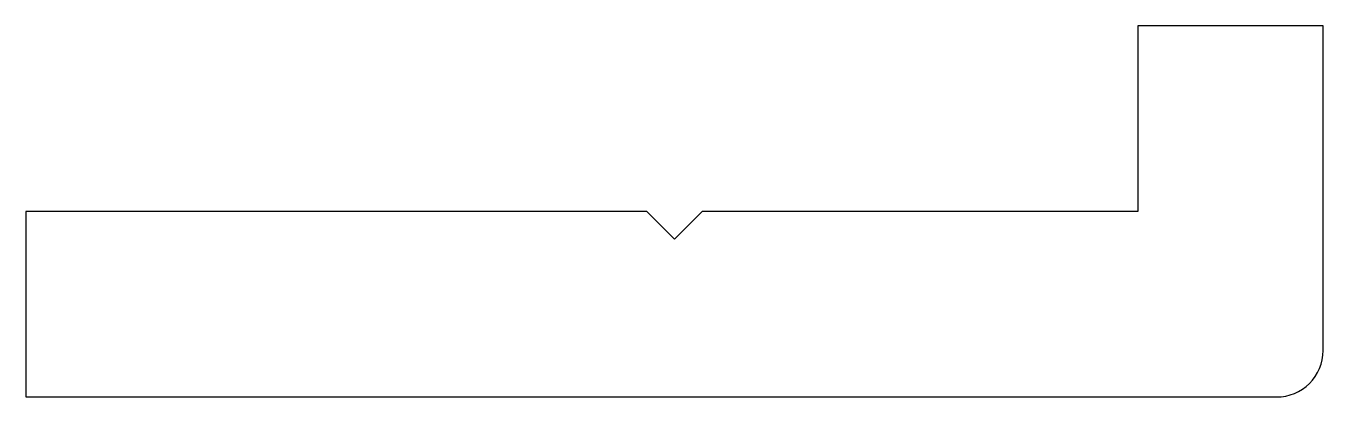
# Model space of a CAD drawing. Extents: x 677.7 to 691.7, y 684.9 to 688.9.
import ezdxf

# ---------------------------------------------------------------- set-up
doc = ezdxf.new("R2010")
doc.units = 0
doc.layers.get('0').update_dxf_attribs({"linetype": 'CONTINUOUS'})

msp = doc.modelspace()

# ---------------------------------------------------------------- linework, layer by layer
at = {"color": 0}
msp.add_lwpolyline([(677.682, 686.865), (677.682, 684.865), (691.182, 684.865, 0.414214), (691.682, 685.365), (691.682, 688.865), (689.682, 688.865), (689.682, 686.865), (684.982, 686.865), (684.682, 686.565), (684.382, 686.865)], format="xyb", close=True, dxfattribs=at)

doc.saveas('drawing.dxf')
